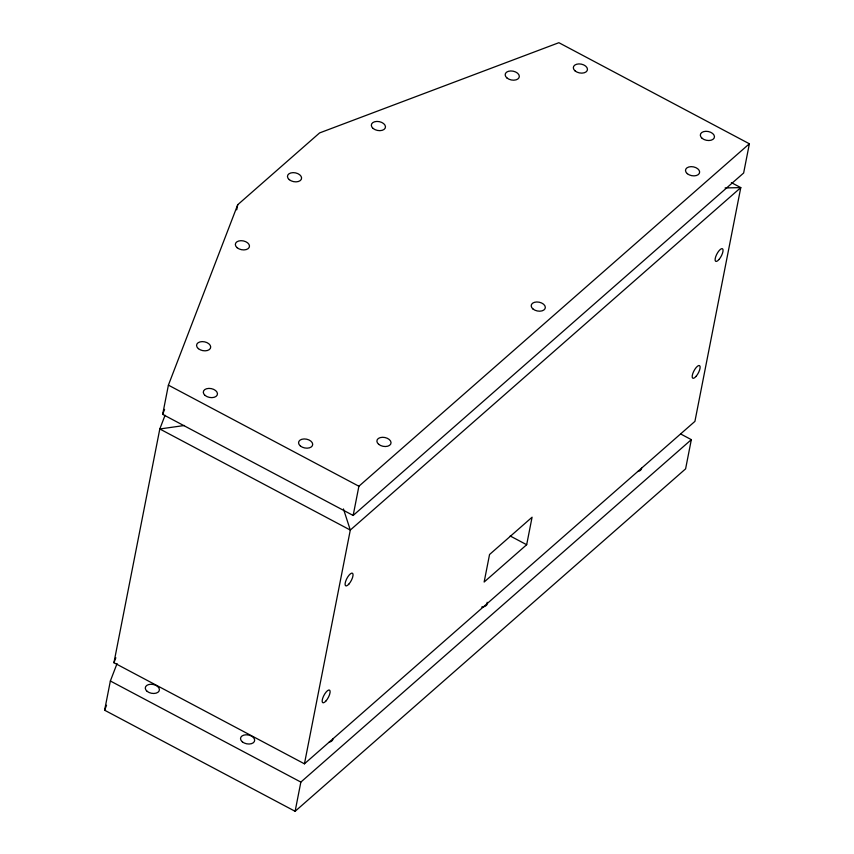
<?xml version="1.0" encoding="UTF-8"?>
<svg xmlns="http://www.w3.org/2000/svg" width="854" height="854" viewBox="0 0 854 854"><rect width="100%" height="100%" fill="white"/><g stroke="black" fill="none" stroke-linecap="round" stroke-linejoin="round"><path stroke-width="1.28" d="M680.755 434.024L691.334 439.639L685.602 468.857L295.121 811.3L104.626 710.218L110.358 680.99L117.051 663.579M731.376 182.628L740.781 187.613L694.921 421.374L304.44 763.818L113.934 662.736L159.805 428.975L165.057 415.29M162.666 414.361L168.398 385.143L237.722 204.725L319.588 132.925L558.879 42.7L749.374 143.782L743.642 173.01L353.161 515.453L162.666 414.361L164.576 409.386M236.718 209.806L237.722 204.725M295.121 811.3L300.854 782.083L691.334 439.639M304.44 763.818L350.3 530.056L343.447 508.931M353.161 515.453L358.893 486.236L749.374 143.782M526.672 544.724L532.074 517.214L489.545 554.513L484.143 582.022L526.672 544.724L510.212 535.992M113.934 662.736L115.845 657.751M104.626 710.218L106.536 705.233M184.496 425.484L159.805 428.975L350.3 530.056L740.781 187.613L725.11 187.944M168.398 385.143L358.893 486.236M110.358 680.99L300.854 782.083M641.6 468.163A7.163 4.494 11.1 0 1 637.757 471.525M487.143 602.284A7.163 4.494 11.1 0 1 481.709 607.045M332.985 738.806A7.163 4.494 11.1 0 1 329.153 742.179M198.384 348.656A7.163 4.494 11.1 0 0 210.372 348.4A7.163 4.494 11.1 0 0 202.142 341.611A7.163 4.494 11.1 0 0 198.384 348.656M205.131 395.455A7.163 4.494 11.1 0 0 217.129 395.199A7.163 4.494 11.1 0 0 208.888 388.399A7.163 4.494 11.1 0 0 205.131 395.455M300.384 445.991A7.163 4.494 11.1 0 0 312.372 445.745A7.163 4.494 11.1 0 0 304.131 438.945A7.163 4.494 11.1 0 0 300.384 445.991M533.013 309.02A7.163 4.494 11.1 0 0 545.001 308.764A7.163 4.494 11.1 0 0 536.771 301.974A7.163 4.494 11.1 0 0 533.013 309.02M378.706 444.336A7.163 4.494 11.1 0 0 390.705 444.091A7.163 4.494 11.1 0 0 382.464 437.291A7.163 4.494 11.1 0 0 378.706 444.336M687.321 173.693A7.163 4.494 11.1 0 0 699.309 173.437A7.163 4.494 11.1 0 0 691.067 166.647A7.163 4.494 11.1 0 0 687.321 173.693M702.148 138.348A7.163 4.494 11.1 0 0 714.136 138.092A7.163 4.494 11.1 0 0 705.895 131.302A7.163 4.494 11.1 0 0 702.148 138.348M506.998 78.013A7.163 4.494 11.1 0 0 518.986 77.757A7.163 4.494 11.1 0 0 510.745 70.957A7.163 4.494 11.1 0 0 506.998 78.013M575.148 70.957A7.163 4.494 11.1 0 0 587.136 70.701A7.163 4.494 11.1 0 0 578.895 63.911A7.163 4.494 11.1 0 0 575.148 70.957M373.145 128.474A7.163 4.494 11.1 0 0 385.143 128.217A7.163 4.494 11.1 0 0 376.902 121.428A7.163 4.494 11.1 0 0 373.145 128.474M289.282 179.682A7.163 4.494 11.1 0 0 301.27 179.425A7.163 4.494 11.1 0 0 293.029 172.636A7.163 4.494 11.1 0 0 289.282 179.682M237.156 247.735A7.163 4.494 11.1 0 0 249.154 247.479A7.163 4.494 11.1 0 0 240.913 240.689A7.163 4.494 11.1 0 0 237.156 247.735M242.344 741.848A7.163 4.494 11.1 0 0 254.332 741.592A7.163 4.494 11.1 0 0 246.091 734.792A7.163 4.494 11.1 0 0 242.344 741.848M147.091 691.302A7.163 4.494 11.1 0 0 159.079 691.046A7.163 4.494 11.1 0 0 150.838 684.257A7.163 4.494 11.1 0 0 147.091 691.302M719.036 259.456A7.163 2.434 -62 0 0 722.548 248.781A7.163 2.434 -62 0 0 715.652 256.862A7.163 2.434 -62 0 0 719.036 259.456M696.106 376.326A7.163 2.434 -62 0 0 699.618 365.651A7.163 2.434 -62 0 0 692.722 373.742A7.163 2.434 -62 0 0 696.106 376.326M349.019 583.944A7.163 2.434 -62 0 0 352.542 573.269A7.163 2.434 -62 0 0 345.635 581.361A7.163 2.434 -62 0 0 349.019 583.944M326.089 700.824A7.163 2.434 -62 0 0 329.612 690.149A7.163 2.434 -62 0 0 322.705 698.241A7.163 2.434 -62 0 0 326.089 700.824"/></g></svg>
